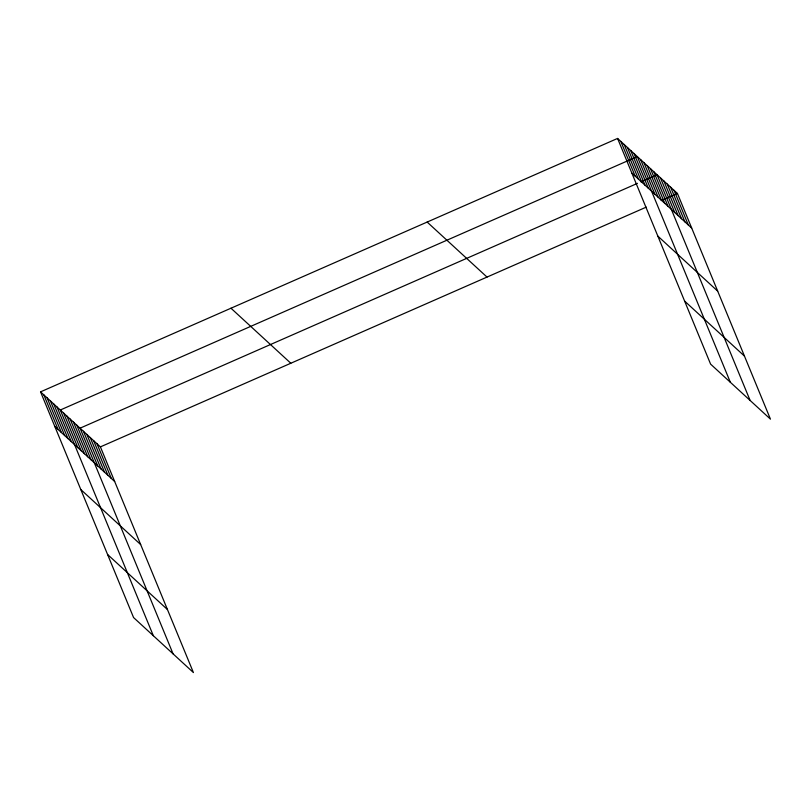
<?xml version="1.0" encoding="UTF-8"?>
<svg xmlns="http://www.w3.org/2000/svg" width="811" height="811" viewBox="0 0 811 811"><rect width="100%" height="100%" fill="white"/><g stroke="black" fill="none" stroke-linecap="round" stroke-linejoin="round"><path stroke-width="1.22" d="M40.55 391.855L100.402 446.881L193.423 672.572L133.572 617.556L40.55 391.855L617.577 138.428L677.428 193.444L770.45 419.145L710.598 364.119L617.577 138.428M637.456 183.357L80.056 428.178L173.078 653.869M640.923 181.836L657.072 174.74L750.104 400.431M100.402 446.881L646.266 207.129M661.269 200.54L677.428 193.444M631.85 173.067L691.702 228.094M657.843 236.113L717.694 291.139M684.616 301.074L744.468 356.1M427.154 222.062L487.005 277.078M230.973 308.221L290.814 363.247M54.834 426.505L114.675 481.521M80.816 489.55L140.668 544.576M107.589 554.501L167.441 609.527M674.032 190.332L688.316 224.971M670.646 187.209L684.92 221.859M667.25 184.097L681.534 218.737M663.854 180.975L678.138 215.614M660.468 177.852L674.742 212.502M653.788 171.709L668.061 206.359M650.493 168.688L664.767 203.328M647.198 165.657L661.482 200.307M643.914 162.636L658.187 197.276M640.619 159.605L654.893 194.255M730.346 382.275L637.324 156.584L60.298 410.011L153.33 635.712M634.03 153.553L648.313 188.203M630.745 150.532L645.019 185.172M627.45 147.501L641.724 182.151M624.156 144.48L638.439 179.119M620.861 141.449L635.145 176.088M97.006 443.759L111.289 478.409M93.62 440.647L107.893 475.287M90.224 437.524L104.507 472.174M86.838 434.412L101.111 469.052M83.442 431.29L97.725 465.94M76.761 425.146L91.035 459.786M73.466 422.125L87.75 456.765M70.172 419.094L84.456 453.734M66.887 416.073L81.161 450.713M63.593 413.042L77.876 447.682M57.013 406.99L71.287 441.63M53.719 403.959L67.992 438.609M50.424 400.938L64.708 435.578M47.129 397.907L61.413 432.557M43.845 394.886L58.118 429.526"/></g></svg>
